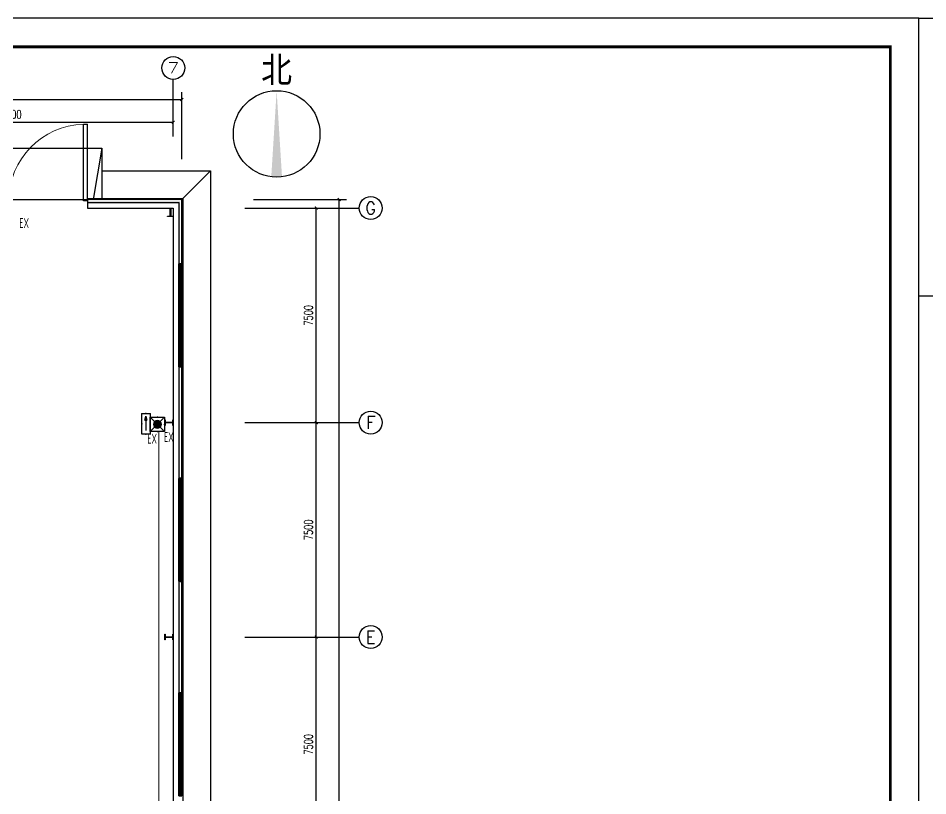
# Model space of a CAD drawing. Extents: x 4532298 to 10139194, y -639876 to -207028.
# Drawn here: x 4699663 to 4731452, y -317948 to -290759 of the extents above; entities that cross this region are included whole.
import ezdxf
from ezdxf.enums import TextEntityAlignment as Align

# ---------------------------------------------------------------- set-up
doc = ezdxf.new("R2010")
doc.units = 0
doc.header["$LTSCALE"] = 1000
doc.header["$MEASUREMENT"] = 0
doc.linetypes.add('DASH', pattern=[0.35, 0.25, -0.1])
doc.layers.get('0').update_dxf_attribs({"linetype": 'CONTINUOUS'})
doc.layers.get('Defpoints').update_dxf_attribs({"linetype": 'CONTINUOUS'})
for name, color, linetype in [('AXIS_TEXT', 7, 'CONTINUOUS'), ('EQUIP-照明', 3, 'CONTINUOUS'), ('PUB_TITLE', 4, 'CONTINUOUS'), ('WALL', 2, 'CONTINUOUS'), ('WIRE-照明', 1, 'CONTINUOUS'), ('建筑底图', 251, 'CONTINUOUS'), ('电气文字', 7, 'CONTINUOUS')]:
    doc.layers.add(name, color=color, linetype=linetype)
doc.styles.add('_TCH_AXIS', font='COMPLEX', dxfattribs={"bigfont": 'GBCBIG'})
doc.styles.add('_TCH_DIM_T3', font='SIMPLEX', dxfattribs={"width": 0.705882, "bigfont": 'GBCBIG'})
doc.styles.add('_TEL_DIM', font='SIMPLEX', dxfattribs={"width": 0.8, "height": 3.5, "bigfont": 'HZTXT'})
doc.styles.add('COMPLEX', font='COMPLEX')
doc.styles.add('HT', font='')
doc.styles.add('sceie', font='sceie.shx', dxfattribs={"width": 0.7, "bigfont": 'sceic.shx'})
doc.styles.get('HT').set_extended_font_data('SimSun')
doc.dimstyles.new('_TCH_ARCH&&100', dxfattribs={"dimtxt": 297.5, "dimasz": 100, "dimexe": 250, "dimexo": 300, "dimgap": 126.25, "dimtad": 1, "dimdec": 0, "dimzin": 0, "dimdsep": 46, "dimtxsty": '_TCH_DIM_T3', "dimblk": 'ARCHTICK', "dimcen": 0.09, "dimclrt": 7, "dimazin": 2, "dimtfac": 1, "dimtdec": 0, "dimtix": 1, "dimtmove": 2, "dimatfit": 3, "dimfxl": 0, "dimtolj": 1, "dimtzin": 0, "dimarcsym": 0})

# ---------------------------------------------------------------- blocks, each defined once
blk = doc.blocks.new('_NORTH')
blk.add_circle((0, 0), 1200)
blk.add_solid([(-1191, 149), (-1191, -149), (1200, 0)])
blk = doc.blocks.new('_AXISO')
blk.add_circle((0, 0), 0.5)
at = {"layer": 'AXIS_TEXT', "style": 'COMPLEX', "width": 1.041667}
blk.add_attdef('A', text='', height=0.56, dxfattribs=at).set_placement((-0.25, -0.28), (0.25, -0.28), align=Align.FIT)
blk = doc.blocks.new('_ArchTick')
at = {"color": 0, "linetype": 'ByBlock', "const_width": 0.4}
blk.add_lwpolyline([(-0.5, -0.5), (0.5, 0.5)], dxfattribs=at)
blk = doc.blocks.new('*D432')
at = {"layer": 'Defpoints', "color": 0, "transparency": 16777216}
for p in [(4707582, -297098), (4710882, -297098), (4707582, -342698)]:
    blk.add_point(p, dxfattribs=at)
at = {"layer": '建筑底图', "color": 0, "lineweight": -2, "transparency": 16777216}
for p, q in [((4707882, -297098), (4711132, -297098)), ((4710882, -342698), (4710882, -297098)), ((4707882, -342698), (4711132, -342698))]:
    blk.add_line(p, q, dxfattribs=at)
at = {"layer": '建筑底图', "color": 0, "lineweight": -2, "transparency": 16777216, "xscale": 100, "yscale": 100, "zscale": 100}
for p, rotation in [((4710882, -297098), 90), ((4710882, -342698), 270)]:
    blk.add_blockref('_ArchTick', p, dxfattribs=dict(at, rotation=rotation))
at = {"layer": '建筑底图', "color": 7, "transparency": 16777216, "insert": (4710607, -319898), "char_height": 297.5, "attachment_point": 5, "rotation": 90, "style": '_TCH_DIM_T3'}
blk.add_mtext('\\A1;45600', dxfattribs=at)
blk = doc.blocks.new('*D436')
at = {"layer": 'Defpoints', "color": 0, "transparency": 16777216}
for p in [(4707582, -312398), (4710082, -312398), (4707582, -319898)]:
    blk.add_point(p, dxfattribs=at)
at = {"layer": '建筑底图', "color": 0, "lineweight": -2, "transparency": 16777216}
for p, q in [((4707882, -312398), (4710332, -312398)), ((4710082, -319898), (4710082, -312398)), ((4707882, -319898), (4710332, -319898))]:
    blk.add_line(p, q, dxfattribs=at)
at = {"layer": '建筑底图', "color": 0, "lineweight": -2, "transparency": 16777216, "xscale": 100, "yscale": 100, "zscale": 100}
for p, rotation in [((4710082, -312398), 90), ((4710082, -319898), 270)]:
    blk.add_blockref('_ArchTick', p, dxfattribs=dict(at, rotation=rotation))
at = {"layer": '建筑底图', "color": 7, "transparency": 16777216, "insert": (4709807, -316148), "char_height": 297.5, "attachment_point": 5, "rotation": 90, "style": '_TCH_DIM_T3'}
blk.add_mtext('\\A1;7500', dxfattribs=at)
blk = doc.blocks.new('*D437')
at = {"layer": 'Defpoints', "color": 0, "transparency": 16777216}
for p in [(4707582, -304898), (4710082, -304898), (4707582, -312398)]:
    blk.add_point(p, dxfattribs=at)
at = {"layer": '建筑底图', "color": 0, "lineweight": -2, "transparency": 16777216}
for p, q in [((4707882, -304898), (4710332, -304898)), ((4710082, -312398), (4710082, -304898)), ((4707882, -312398), (4710332, -312398))]:
    blk.add_line(p, q, dxfattribs=at)
at = {"layer": '建筑底图', "color": 0, "lineweight": -2, "transparency": 16777216, "xscale": 100, "yscale": 100, "zscale": 100}
for p, rotation in [((4710082, -304898), 90), ((4710082, -312398), 270)]:
    blk.add_blockref('_ArchTick', p, dxfattribs=dict(at, rotation=rotation))
at = {"layer": '建筑底图', "color": 7, "transparency": 16777216, "insert": (4709807, -308648), "char_height": 297.5, "attachment_point": 5, "rotation": 90, "style": '_TCH_DIM_T3'}
blk.add_mtext('\\A1;7500', dxfattribs=at)
blk = doc.blocks.new('*D438')
at = {"layer": 'Defpoints', "color": 0, "transparency": 16777216}
for p in [(4707582, -297398), (4710082, -297398), (4707582, -304898)]:
    blk.add_point(p, dxfattribs=at)
at = {"layer": '建筑底图', "color": 0, "lineweight": -2, "transparency": 16777216}
for p, q in [((4707882, -297398), (4710332, -297398)), ((4710082, -304898), (4710082, -297398)), ((4707882, -304898), (4710332, -304898))]:
    blk.add_line(p, q, dxfattribs=at)
at = {"layer": '建筑底图', "color": 0, "lineweight": -2, "transparency": 16777216, "xscale": 100, "yscale": 100, "zscale": 100}
for p, rotation in [((4710082, -297398), 90), ((4710082, -304898), 270)]:
    blk.add_blockref('_ArchTick', p, dxfattribs=dict(at, rotation=rotation))
at = {"layer": '建筑底图', "color": 7, "transparency": 16777216, "insert": (4709807, -301148), "char_height": 297.5, "attachment_point": 5, "rotation": 90, "style": '_TCH_DIM_T3'}
blk.add_mtext('\\A1;7500', dxfattribs=at)
blk = doc.blocks.new('*D446')
at = {"layer": 'Defpoints', "color": 0, "transparency": 16777216}
for p in [(4705382, -293598), (4657782, -295993), (4705382, -295993)]:
    blk.add_point(p, dxfattribs=at)
at = {"layer": '建筑底图', "color": 0, "lineweight": -2, "transparency": 16777216}
for p, q in [((4657782, -295693), (4657782, -293348)), ((4705382, -295693), (4705382, -293348)), ((4657782, -293598), (4705382, -293598))]:
    blk.add_line(p, q, dxfattribs=at)
at = {"layer": '建筑底图', "color": 0, "lineweight": -2, "transparency": 16777216, "xscale": 100, "yscale": 100, "zscale": 100, "rotation": 180}
blk.add_blockref('_ArchTick', (4657782, -293598), dxfattribs=at)
at = {"layer": '建筑底图', "color": 0, "lineweight": -2, "transparency": 16777216, "xscale": 100, "yscale": 100, "zscale": 100}
blk.add_blockref('_ArchTick', (4705382, -293598), dxfattribs=at)
at = {"layer": '建筑底图', "color": 7, "transparency": 16777216, "insert": (4681582, -293323), "char_height": 297.5, "attachment_point": 5, "style": '_TCH_DIM_T3'}
blk.add_mtext('\\A1;47600', dxfattribs=at)
blk = doc.blocks.new('*D452')
at = {"layer": 'Defpoints', "color": 0, "transparency": 16777216}
for p in [(4705082, -294398), (4693582, -294898), (4705082, -294898)]:
    blk.add_point(p, dxfattribs=at)
at = {"layer": '建筑底图', "color": 0, "lineweight": -2, "transparency": 16777216}
for p, q in [((4693582, -294598), (4693582, -294148)), ((4705082, -294598), (4705082, -294148)), ((4693582, -294398), (4705082, -294398))]:
    blk.add_line(p, q, dxfattribs=at)
at = {"layer": '建筑底图', "color": 0, "lineweight": -2, "transparency": 16777216, "xscale": 100, "yscale": 100, "zscale": 100, "rotation": 180}
blk.add_blockref('_ArchTick', (4693582, -294398), dxfattribs=at)
at = {"layer": '建筑底图', "color": 0, "lineweight": -2, "transparency": 16777216, "xscale": 100, "yscale": 100, "zscale": 100}
blk.add_blockref('_ArchTick', (4705082, -294398), dxfattribs=at)
at = {"layer": '建筑底图', "color": 7, "transparency": 16777216, "insert": (4699332, -294123), "char_height": 297.5, "attachment_point": 5, "style": '_TCH_DIM_T3'}
blk.add_mtext('\\A1;11500', dxfattribs=at)
blk = doc.blocks.new('$DorLib2D$00000002')
for p, q in [((-0.5, 0), (-0.5, 0.4875)), ((-0.475, 0.4875), (-0.5, 0.4875)), ((-0.475, 0), (-0.475, 0.4875)), ((0.475, 0), (0.475, 0.4875)), ((0.475, 0.4875), (0.5, 0.4875)), ((0.5, 0), (0.5, 0.4875)), ((-0.5, 0), (-0.475, 0)), ((0.5, 0), (0.475, 0))]:
    blk.add_line(p, q)
at = {"lineweight": 13}
for centre, start, end in [((-0.4875, 0), 0, 88.53072), ((0.4875, 0), 91.46928, 180)]:
    blk.add_arc(centre, 0.4875, start, end, dxfattribs=at)
blk = doc.blocks.new('$TCHSYS$WIN2D')
for p, q in [((-0.5, 0.5), (0.5, 0.5)), ((-0.5, 0.5), (-0.5, -0.5)), ((0.5, 0.5), (0.5, -0.5)), ((0.5, 0.1667), (-0.5, 0.1667)), ((0.5, -0.1667), (-0.5, -0.1667)), ((-0.5, -0.5), (0.5, -0.5))]:
    blk.add_line(p, q)
blk = doc.blocks.new('$equip$00002604')
blk.add_hatch(color=256).paths.add_polyline_path([(0.275, 0.5, 1), (-0.274, 0.5, 1)])
for p, q in [((-0.429, 0.929), (-0.194, 0.694)), ((0.194, 0.694), (0.429, 0.929)), ((-0.429, 0.071), (-0.194, 0.306)), ((0.194, 0.306), (0.429, 0.071))]:
    blk.add_line(p, q)
at = {"const_width": 0.04}
blk.add_lwpolyline([(-0.5, 1), (-0.5, 0), (0.5, 0), (0.5, 1), (-0.5, 1), (-0.5, 0)], dxfattribs=at)
blk.add_lwpolyline([(-0.5, 1), (-0.5, 0), (0.5, 0), (0.5, 1)], close=True)
blk.add_circle((0, 0.5), 0.275)
for p in [(0, 1), (-0.5, 0.5), (0, 0), (0.5, 0.5)]:
    blk.add_point(p)
at = {"color": 7, "style": '_TEL_DIM', "flags": 1}
blk.add_attdef('A', text='', height=0.000025, dxfattribs=at).set_placement((0, 0), align=Align.MIDDLE_CENTER)
blk = doc.blocks.new('$equip$00002541')
blk.add_hatch(color=256).paths.add_polyline_path([(-0.24, 0.372), (-0.528, 0.3), (-0.24, 0.228)])
for p, q in [((-0.72, 0.6), (-0.72, 0)), ((0.72, 0.6), (-0.72, 0.6)), ((-0.72, 0), (0.72, 0)), ((-0.24, 0.372), (-0.528, 0.3)), ((-0.528, 0.3), (-0.24, 0.228)), ((-0.24, 0.372), (-0.24, 0.228)), ((0.72, 0), (0.72, 0.6))]:
    blk.add_line(p, q)
at = {"color": 7}
blk.add_line((-0.48, 0.3), (0.48, 0.3), dxfattribs=at)
at = {"const_width": 0.04}
blk.add_lwpolyline([(-0.72, 0.6), (-0.72, 0), (0.72, 0), (0.72, 0.6), (-0.72, 0.6), (-0.72, 0)], dxfattribs=at)
for p in [(-0.72, 0.3), (0, 0.6), (0, 0), (0.72, 0.3)]:
    blk.add_point(p)
at = {"color": 7, "style": '_TEL_DIM', "flags": 1}
blk.add_attdef('A', text='', height=0.00002, dxfattribs=at).set_placement((0, 0), align=Align.MIDDLE_CENTER)

msp = doc.modelspace()

# ---------------------------------------------------------------- hatches: boundary and pattern name
at = {"layer": '建筑底图'}
for points in [[(4705382.4, -297098.3), (4702082.4, -297098.3), (4702112.4, -297128.3), (4705352.4, -297128.3)], [(4702082.4, -297098.3), (4702082.4, -297198.3), (4702112.4, -297168.3), (4702112.4, -297128.3)], [(4702082.4, -297198.3), (4705282.4, -297198.3), (4705312.4, -297168.3), (4702112.4, -297168.3)], [(4705282.4, -297198.3), (4705282.4, -299348.3), (4705312.4, -299318.3), (4705312.4, -297168.3)], [(4705382.4, -299348.3), (4705382.4, -297098.3), (4705352.4, -297128.3), (4705352.4, -299318.3)], [(4704992.4, -297682.3), (4705082.4, -297682.3), (4705082.4, -297698.3), (4704882.4, -297698.3), (4704882.4, -297682.3), (4704972.4, -297682.3), (4704972.4, -297414.3), (4704882.4, -297414.3), (4704882.4, -297398.3), (4705082.4, -297398.3), (4705082.4, -297414.3), (4704992.4, -297414.3)], [(4705282.4, -299348.3), (4705382.4, -299348.3), (4705352.4, -299318.3), (4705312.4, -299318.3)], [(4705382.4, -302948.3), (4705282.4, -302948.3), (4705312.4, -302978.3), (4705352.4, -302978.3)], [(4705282.4, -302948.3), (4705282.4, -306848.3), (4705312.4, -306818.3), (4705312.4, -302978.3)], [(4705382.4, -306848.3), (4705382.4, -302948.3), (4705352.4, -302978.3), (4705352.4, -306818.3)], [(4704798.4, -304908.3), (4704798.4, -304998.3), (4704782.4, -304998.3), (4704782.4, -304798.3), (4704798.4, -304798.3), (4704798.4, -304888.3), (4705066.4, -304888.3), (4705066.4, -304798.3), (4705082.4, -304798.3), (4705082.4, -304998.3), (4705066.4, -304998.3), (4705066.4, -304908.3)], [(4705282.4, -306848.3), (4705382.4, -306848.3), (4705352.4, -306818.3), (4705312.4, -306818.3)], [(4705382.4, -310448.3), (4705282.4, -310448.3), (4705312.4, -310478.3), (4705352.4, -310478.3)], [(4705282.4, -310448.3), (4705282.4, -314348.3), (4705312.4, -314318.3), (4705312.4, -310478.3)], [(4705382.4, -314348.3), (4705382.4, -310448.3), (4705352.4, -310478.3), (4705352.4, -314318.3)], [(4704798.4, -312408.3), (4704798.4, -312498.3), (4704782.4, -312498.3), (4704782.4, -312298.3), (4704798.4, -312298.3), (4704798.4, -312388.3), (4705066.4, -312388.3), (4705066.4, -312298.3), (4705082.4, -312298.3), (4705082.4, -312498.3), (4705066.4, -312498.3), (4705066.4, -312408.3)], [(4705282.4, -314348.3), (4705382.4, -314348.3), (4705352.4, -314318.3), (4705312.4, -314318.3)]]:
    msp.add_hatch(color=256, dxfattribs=at).paths.add_polyline_path(points)

# ---------------------------------------------------------------- linework, layer by layer
at = {"layer": 'PUB_TITLE', "color": 4}
msp.add_lwpolyline([(4647041.8, -350158.8), (4731141.8, -350158.8), (4731141.8, -290758.8), (4647041.8, -290758.8)], close=True, dxfattribs=at)
at = {"layer": 'PUB_TITLE', "color": 4, "const_width": 100}
msp.add_lwpolyline([(4649541.8, -349158.8), (4730141.8, -349158.8), (4730141.8, -291758.8), (4649541.8, -291758.8)], close=True, dxfattribs=at)
at = {"layer": 'WALL', "color": 1, "ltscale": 10}
msp.add_lwpolyline([(4731141.8, -290758.8), (4743873.5, -290758.8), (4743873.5, -300473.9), (4731141.8, -300473.9)], close=True, dxfattribs=at)
at = {"layer": 'WIRE-照明', "color": 1, "linetype": 'DASH', "const_width": 31.9}
msp.add_lwpolyline([(4704582.5, -319659.1), (4704582.5, -305210.2)], dxfattribs=at)
at = {"layer": '建筑底图'}
for p, q in [((4705082.4, -294898.3), (4705082.4, -292898.3)), ((4696082.4, -295298.3), (4702582.4, -295298.3)), ((4702582.4, -295298.3), (4702282.4, -297098.3)), ((4702582.4, -295298.3), (4702582.4, -297098.3)), ((4705422.4, -297058.3), (4706382.4, -296098.3)), ((4696582.4, -297098.3), (4702082.4, -297098.3)), ((4702082.4, -297058.3), (4702082.4, -297098.3)), ((4705382.4, -297098.3), (4702082.4, -297098.3)), ((4702082.4, -297098.3), (4702082.4, -297198.3)), ((4702082.4, -297198.3), (4702082.4, -297398.3)), ((4702082.4, -297198.3), (4705282.4, -297198.3)), ((4705282.4, -297198.3), (4705282.4, -299348.3)), ((4705382.4, -299348.3), (4705382.4, -297098.3)), ((4707582.4, -297398.3), (4711582.4, -297398.3)), ((4705282.4, -299348.3), (4705382.4, -299348.3)), ((4705382.4, -302948.3), (4705282.4, -302948.3)), ((4705282.4, -302948.3), (4705282.4, -306848.3)), ((4705382.4, -306848.3), (4705382.4, -302948.3)), ((4707582.4, -304898.3), (4711582.4, -304898.3)), ((4705282.4, -306848.3), (4705382.4, -306848.3)), ((4705382.4, -310448.3), (4705282.4, -310448.3)), ((4705282.4, -310448.3), (4705282.4, -314348.3)), ((4705382.4, -314348.3), (4705382.4, -310448.3)), ((4707582.4, -312398.3), (4711582.4, -312398.3)), ((4705282.4, -314348.3), (4705382.4, -314348.3))]:
    msp.add_line(p, q, dxfattribs=at)
for points in [[(4702582.4, -296098.3), (4706382.4, -296098.3), (4706382.4, -343698.3), (4702582.4, -343698.3)], [(4702082.4, -297058.3), (4705422.4, -297058.3), (4705422.4, -342738.3), (4702082.3, -342738.3)], [(4702082.4, -297398.3), (4705082.4, -297398.3), (4705082.4, -342398.3), (4702082.3, -342398.3)]]:
    msp.add_lwpolyline(points, dxfattribs=at)
for points in [[(4704882.4, -297398.3), (4705082.4, -297398.3), (4705082.4, -297414.3), (4704992.4, -297414.3), (4704992.4, -297682.3), (4705082.4, -297682.3), (4705082.4, -297698.3), (4704882.4, -297698.3), (4704882.4, -297682.3), (4704972.4, -297682.3), (4704972.4, -297414.3), (4704882.4, -297414.3)], [(4705082.4, -304798.3), (4705082.4, -304998.3), (4705066.4, -304998.3), (4705066.4, -304908.3), (4704798.4, -304908.3), (4704798.4, -304998.3), (4704782.4, -304998.3), (4704782.4, -304798.3), (4704798.4, -304798.3), (4704798.4, -304888.3), (4705066.4, -304888.3), (4705066.4, -304798.3)], [(4705082.4, -312298.3), (4705082.4, -312498.3), (4705066.4, -312498.3), (4705066.4, -312408.3), (4704798.4, -312408.3), (4704798.4, -312498.3), (4704782.4, -312498.3), (4704782.4, -312298.3), (4704798.4, -312298.3), (4704798.4, -312388.3), (4705066.4, -312388.3), (4705066.4, -312298.3)]]:
    msp.add_lwpolyline(points, close=True, dxfattribs=at)

# ---------------------------------------------------------------- block references
at = {"layer": 'EQUIP-照明', "xscale": -500, "yscale": 500, "zscale": 500}
for name, p, rotation in [('$equip$00002541', (4704278.6, -304939.1), 90), ('$equip$00002604', (4704528.6, -304710.2), 180)]:
    msp.add_blockref(name, p, dxfattribs=dict(at, rotation=rotation))
at = {"layer": '建筑底图'}
ref = msp.add_blockref('_AXISO', (4705082.4, -292498.3), dxfattribs=dict(at, xscale=800, yscale=800, zscale=800))
ref.add_attrib('A', '7', dxfattribs={"layer": 'AXIS_TEXT', "color": 0, "height": 368.8, "style": '_TCH_AXIS', "width": 1.714286}).set_placement((4704871.7, -292682.7), (4705293.2, -292682.7), align=Align.FIT)
at = {"layer": '建筑底图', "rotation": 90}
for name, p, xscale, yscale, zscale in [('_NORTH', (4708695.2, -294805.6, -12083.9), 1.260000000009313, 1.260000000009313, 1.260000000009313), ('$TCHSYS$WIN2D', (4705332.4, -301148.3), 3600, 100, 3600), ('$TCHSYS$WIN2D', (4705332.4, -308648.3), 3600, 100, 3600), ('$TCHSYS$WIN2D', (4705332.4, -316148.3), 3600, 100, 3600)]:
    msp.add_blockref(name, p, dxfattribs=dict(at, xscale=xscale, yscale=yscale, zscale=zscale))
at = {"layer": '建筑底图', "xscale": 5500, "yscale": 5500, "zscale": 5500}
msp.add_blockref('$DorLib2D$00000002', (4699332.4, -297148.3), dxfattribs=at)
at = {"layer": '建筑底图'}
ref = msp.add_blockref('_AXISO', (4711982.4, -297398.3), dxfattribs=dict(at, xscale=800, yscale=800, zscale=800))
ref.add_attrib('A', 'G', dxfattribs={"layer": 'AXIS_TEXT', "color": 0, "height": 425.2, "style": '_TCH_AXIS'}).set_placement((4711800.2, -297610.9), (4712164.7, -297610.9), align=Align.FIT)
ref = msp.add_blockref('_AXISO', (4711982.4, -304898.3), dxfattribs=dict(at, xscale=800, yscale=800, zscale=800))
ref.add_attrib('A', 'F', dxfattribs={"layer": 'AXIS_TEXT', "color": 0, "height": 445.4, "style": '_TCH_AXIS'}).set_placement((4711812.8, -305121), (4712152.1, -305121), align=Align.FIT)
ref = msp.add_blockref('_AXISO', (4711982.4, -312398.3), dxfattribs=dict(at, xscale=800, yscale=800, zscale=800))
ref.add_attrib('A', 'E', dxfattribs={"layer": 'AXIS_TEXT', "color": 0, "height": 445.4, "style": '_TCH_AXIS'}).set_placement((4711812.8, -312621), (4712152.1, -312621), align=Align.FIT)

# ---------------------------------------------------------------- texts
at = {"layer": '建筑底图', "style": 'HT', "width": 0.88}
msp.add_text('北', height=900.8, dxfattribs=at).set_placement((4708153.6, -293011.6, -12083.9))
at = {"layer": '电气文字', "style": 'sceie', "width": 0.7}
for p in [(4699701.6, -298097.7), (4704173.7, -305637.7), (4704756.8, -305578.3)]:
    msp.add_text('EX', height=350, dxfattribs=at).set_placement(p)

# ---------------------------------------------------------------- dimensions: what is measured, and where the dimension line sits
at = {"layer": '建筑底图'}
for p1, p2, distance, picture, middle in [((4657782.4, -295993.3), (4705382.4, -295993.3), 2395, '*D446', (4681582.4, -293323.3)), ((4693582.4, -294898.3), (4705082.4, -294898.3), 500, '*D452', (4699332.4, -294123.3)), ((4707582.4, -342698.3), (4707582.4, -297098.3), -3300, '*D432', (4710607.4, -319898.3)), ((4707582.4, -304898.3), (4707582.4, -297398.3), -2500, '*D438', (4709807.4, -301148.3)), ((4707582.4, -312398.3), (4707582.4, -304898.3), -2500, '*D437', (4709807.4, -308648.3)), ((4707582.4, -319898.3), (4707582.4, -312398.3), -2500, '*D436', (4709807.4, -316148.3))]:
    dim = msp.add_aligned_dim(p1=p1, p2=p2, distance=distance, dimstyle='_TCH_ARCH&&100', dxfattribs=at)
    dim.commit()
    dim.dimension.update_dxf_attribs({"geometry": picture, "text_midpoint": middle})

doc.saveas('drawing.dxf')
